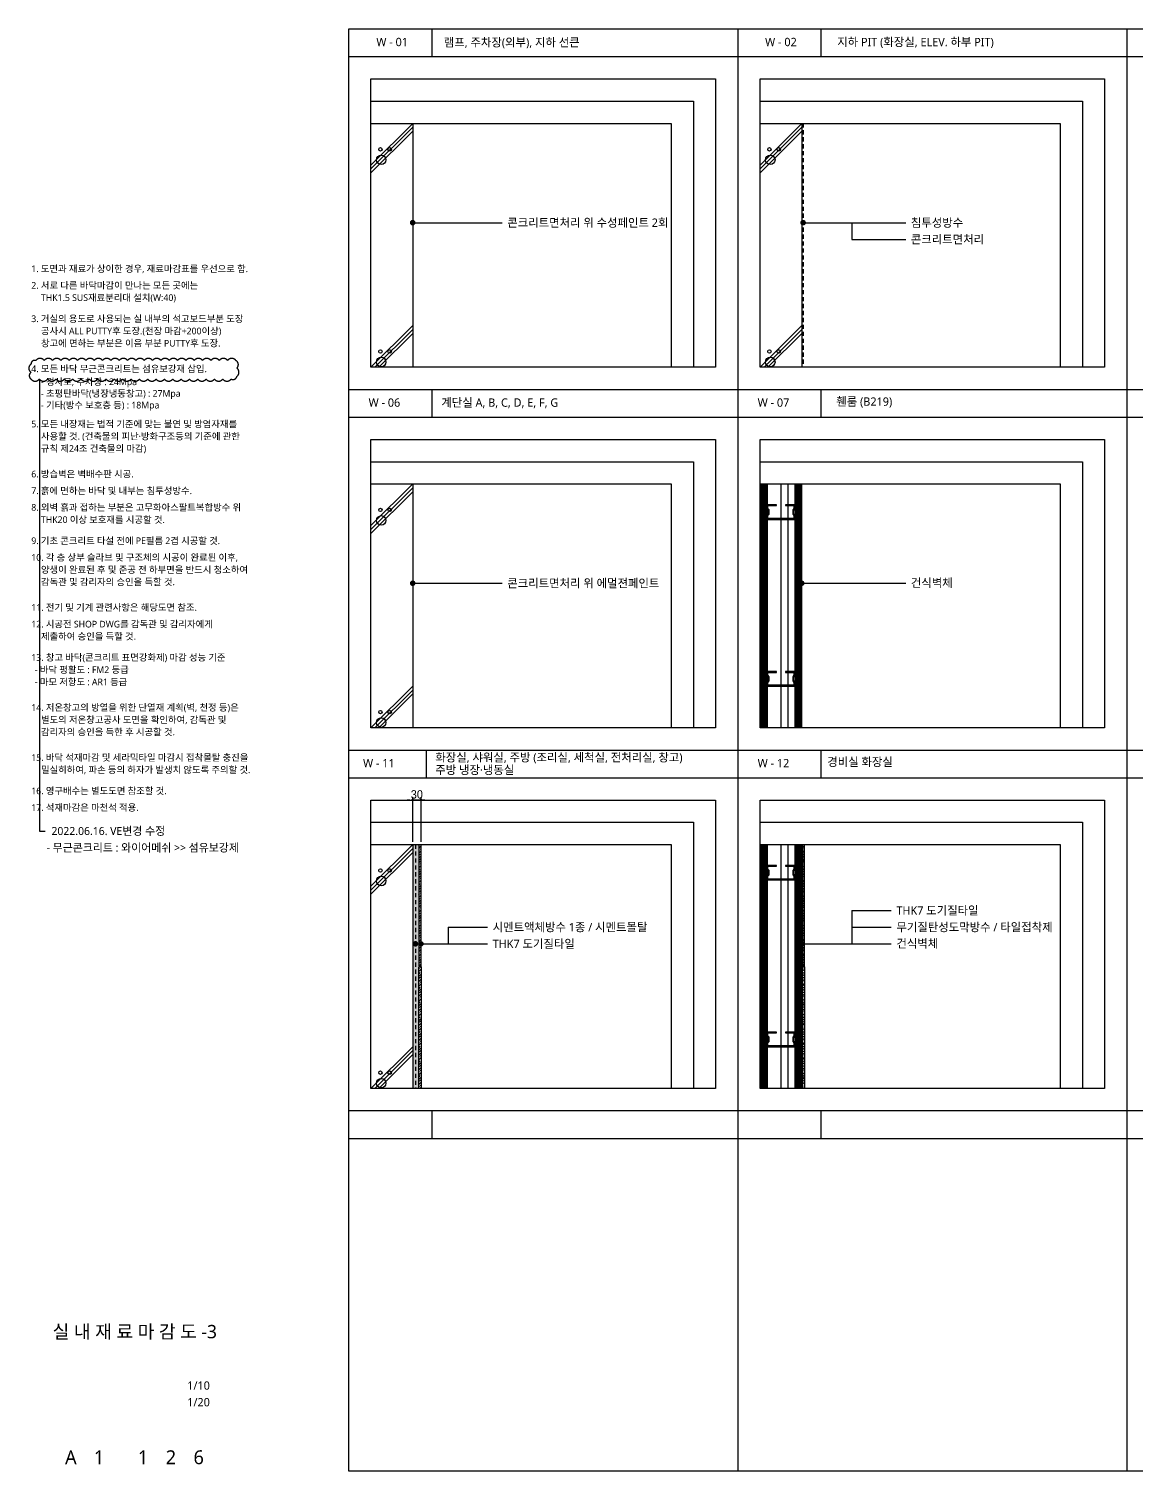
# Model space of a CAD drawing. Header units: millimetres. Extents: x 14892468 to 15300900, y -3565850 to -3401345.
# Drawn here: x 15134246 to 15138230, y -3412705 to -3407515 of the extents above; entities that cross this region are included whole.
import ezdxf
from ezdxf.enums import TextEntityAlignment as Align

# ---------------------------------------------------------------- set-up
doc = ezdxf.new("R2010")
doc.units = ezdxf.units.MM
doc.header["$LTSCALE"] = 100
doc.header["$MEASUREMENT"] = 0
doc.header["$PDSIZE"] = -10
doc.linetypes.add('ACAD_ISO03W100', pattern=[30, 12, -18])
doc.linetypes.add('HID', pattern=[2.5, 1.5, -1])
doc.layers.get('0').update_dxf_attribs({"linetype": 'CONTINUOUS'})
doc.layers.get('Defpoints').update_dxf_attribs({"color": 171, "linetype": 'CONTINUOUS'})
for name, color, linetype in [('8HAT', 8, 'CONTINUOUS'), ('A-HAT', 5, 'CONTINUOUS'), ('CHART', 7, 'CONTINUOUS'), ('DIM', 7, 'CONTINUOUS'), ('FIN-5', 6, 'CONTINUOUS'), ('FIN-8', 8, 'CONTINUOUS'), ('HAT', 253, 'CONTINUOUS'), ('HAT-252', 252, 'CONTINUOUS'), ('INS', 9, 'BATTING'), ('LED', 7, 'CONTINUOUS'), ('SEC-6', 5, 'CONTINUOUS'), ('TEXT(MIN)', 7, 'CONTINUOUS'), ('TEXT-TITLE', 6, 'CONTINUOUS'), ('TEXT-기입', 6, 'CONTINUOUS')]:
    doc.layers.add(name, color=color, linetype=linetype)
doc.layers.add('VE변경사항적용-20220616', color=10, linetype='CONTINUOUS', plot=False)
doc.styles.add('ARIAL', font='arial.ttf')
doc.styles.add('CGS', font='cgse', dxfattribs={"bigfont": 'cgs'})
doc.styles.add('나눔바른고딕', font='NanumBarunGothic.ttf')
doc.styles.add('돋움', font='')
doc.styles.get('돋움').set_extended_font_data('Dotum')
doc.linetypes.add('BATTING', pattern='A,0.0001,-0.1,[134,ltypeshp.shx,S=0.1,R=0,X=-0.1,Y=0],-0.2,[134,ltypeshp.shx,S=0.1,R=180,X=0.1,Y=0],-0.1', length=0.4001)
doc.dimstyles.new('CJA', dxfattribs={"dimscale": 50, "dimtxt": 3, "dimasz": 1.2, "dimexe": 2, "dimexo": 3, "dimgap": 1, "dimtad": 1, "dimdec": 0, "dimdsep": 46, "dimtxsty": 'ARIAL', "dimblk": 'CJDOT', "dimcen": 1, "dimclrd": 7, "dimclre": 7, "dimclrt": 3, "dimadec": 0, "dimazin": 0, "dimtfac": 1, "dimtdec": 0, "dimtix": 1, "dimtofl": 0, "dimtmove": 2, "dimatfit": 3, "dimldrblk": 'CJDOT', "dimfxl": 1, "dimtolj": 1, "dimlwd": -1, "dimlwe": -1, "dimarcsym": 0})
doc.dimstyles.new('NDIM 1200', dxfattribs={"dimscale": 500, "dimtxt": 3, "dimasz": 1, "dimexe": 2, "dimexo": 2, "dimgap": 1, "dimtad": 1, "dimdec": 0, "dimdsep": 46, "dimtxsty": 'CGS', "dimblk": 'DOT0', "dimcen": 1, "dimdle": 8, "dimclrd": 2, "dimclre": 2, "dimclrt": 2, "dimadec": 0, "dimazin": 0, "dimtfac": 1, "dimtdec": 0, "dimtix": 1, "dimtmove": 2, "dimatfit": 3, "dimldrblk": 'DOT0', "dimfxl": 1, "dimtolj": 1, "dimtzin": 0, "dimlwd": -1, "dimlwe": -1, "dimarcsym": 0})

# ---------------------------------------------------------------- blocks, each defined once
blk = doc.blocks.new('DOT0')
blk.add_line((-3, 0), (3, 0))
at = {"color": 6}
blk.add_circle((0, 0), 0.75, dxfattribs=at)
blk = doc.blocks.new('CJDOT')
blk.add_line((-1.33, 0), (1.33, 0))
at = {"const_width": 0.5}
blk.add_lwpolyline([(-0.25, 0, 1), (0.25, 0, 1)], format="xyb", close=True, dxfattribs=at)
blk = doc.blocks.new('*D36')
at = {"layer": 'Defpoints', "color": 0, "transparency": 16777216}
for p in [(15135626.9, -3410290.2), (15135626.9, -3410450.2), (15135656.9, -3410450.2)]:
    blk.add_point(p, dxfattribs=at)
at = {"layer": 'DIM', "color": 7, "transparency": 16777216}
for p, q in [((15135616.9, -3410290.2), (15135606.9, -3410290.2)), ((15135626.9, -3410440.2), (15135626.9, -3410280.2)), ((15135656.9, -3410290.2), (15135626.9, -3410290.2)), ((15135656.9, -3410440.2), (15135656.9, -3410280.2)), ((15135666.9, -3410290.2), (15135676.9, -3410290.2))]:
    blk.add_line(p, q, dxfattribs=at)
at = {"layer": 'DIM', "color": 7, "transparency": 16777216, "xscale": 10, "yscale": 10, "zscale": 10}
blk.add_blockref('CJDOT', (15135626.9, -3410290.2), dxfattribs=at)
at = {"layer": 'DIM', "color": 7, "transparency": 16777216, "xscale": 10, "yscale": 10, "zscale": 10, "rotation": 180}
blk.add_blockref('CJDOT', (15135656.9, -3410290.2), dxfattribs=at)
at = {"layer": 'DIM', "color": 3, "transparency": 16777216, "insert": (15135641.9, -3410270.1), "char_height": 30, "attachment_point": 5, "style": '돋움'}
blk.add_mtext('\\A1;30', dxfattribs=at)
blk = doc.blocks.new('gfdeafdsaf')
at = {"layer": 'TEXT(MIN)', "style": '나눔바른고딕'}
for s, p in [('1. 도면과 재료가 상이한 경우, 재료마감표를 우선으로 함.', (15502606, -2335323)), ('2. 서로 다른 바닥마감이 만나는 모든 곳에는', (15502606, -2338323)), ('THK1.5 SUS재료분리대 설치(W:40)', (15504346, -2340523)), ('3. 거실의 용도로 사용되는 실 내부의 석고보드부분 도장', (15502606, -2344323)), ('공사시 ALL PUTTY후 도장.(천장 마감+200이상)', (15504346, -2346523)), ('창고에 면하는 부분은 이음 부분 PUTTY후 도장.', (15504346, -2348723)), ('4. 모든 바닥 무근콘크리트는 섬유보강재 삽입.', (15502606, -2353323)), ('- 경사로, 주차장 : 24Mpa', (15504346, -2355666)), ('- 초평탄바닥(냉장냉동창고) : 27Mpa', (15504346, -2357766)), ('- 기타(방수 보호층 등) : 18Mpa', (15504346, -2359866)), ('5. 모든 내장재는 법적 기준에 맞는 불연 및 방염자재를', (15502606, -2363266)), ('사용할 것. (건축물의 피난·방화구조등의 기준에 관한', (15504346, -2365466)), ('규칙 제24조 건축물의 마감)', (15504346, -2367666)), ('6. 방습벽은 벽배수판 시공.', (15502606, -2372266)), ('7. 흙에 면하는 바닥 및 내부는 침투성방수.', (15502606, -2375266)), ('8. 외벽 흙과 접하는 부분은 고무화아스팔트복합방수 위', (15502606, -2378266)), ('THK20 이상 보호재를 시공할 것.', (15504346, -2380466)), ('9. 기초 콘크리트 타설 전에 PE필름 2겹 시공할 것.', (15502606, -2384266)), ('10. 각 층 상부 슬라브 및 구조체의 시공이 완료된 이후,', (15502606, -2387266)), ('양생이 완료된 후 및 준공 전 하부면을 반드시 청소하여', (15504346, -2389466)), ('감독관 및 감리자의 승인을 득할 것.', (15504346, -2391666)), ('11. 전기 및 기계 관련사항은 해당도면 참조.', (15502606, -2396266)), ('12. 시공전 SHOP DWG를 감독관 및 감리자에게', (15502606, -2399266)), ('제출하여 승인을 득할 것.', (15504346, -2401466)), ('13. 창고 바닥(콘크리트 표면강화제) 마감 성능 기준', (15502606, -2405266)), ('- 바닥 평활도 : FM2 등급', (15503239, -2407466)), ('- 마모 저항도 : AR1 등급', (15503239, -2409666)), ('14. 저온창고의 방열을 위한 단열재 계획(벽, 천정 등)은', (15502606, -2414266)), ('별도의 저온창고공사 도면을 확인하여, 감독관 및 ', (15504346, -2416466)), ('감리자의 승인을 득한 후 시공할 것.', (15504346, -2418666)), ('15. 바닥 석재마감 및 세라믹타일 마감시 접착몰탈 충진을', (15502606, -2423266)), ('밀실히하여, 파손 등의 하자가 발생치 않도록 주의할 것.', (15504346, -2425466)), ('16. 영구배수는 별도도면 참조할 것.', (15502606, -2429266)), ('17. 석재마감은 마천석 적용.', (15502606, -2432266))]:
    blk.add_text(s, height=1200, dxfattribs=at).set_placement(p, align=Align.MIDDLE_LEFT)

msp = doc.modelspace()

# ---------------------------------------------------------------- hatches: boundary and pattern name
at = {"layer": 'A-HAT'}
h = msp.add_hatch(dxfattribs=at)
h.set_pattern_fill('ANSI33', color=256, scale=50, style=0)
h.set_pattern_definition([(45, (15117799.677, -3373529.417), (-8.8388348, 8.8388348), []), (45, (15117808.516, -3373529.417), (-8.8388348, 8.8388348), [6.25, -3.125])])
h.paths.add_polyline_path([(15135649.4, -3410450.2), (15135649.4, -3410887.4), (15135656.9, -3410887.4), (15135656.9, -3410450.2)])
h = msp.add_hatch(dxfattribs=at)
h.set_pattern_fill('ANSI33', color=256, scale=50, style=0)
h.set_pattern_definition([(45, (15119179.677, -3373529.417), (-8.8388348, 8.8388348), []), (45, (15119188.516, -3373529.417), (-8.8388348, 8.8388348), [6.25, -3.125])])
h.paths.add_polyline_path([(15137029.4, -3410450.2), (15137029.4, -3410887.4), (15137036.9, -3410887.4), (15137036.9, -3410450.2)])
h = msp.add_hatch(dxfattribs=at)
h.set_pattern_fill('ANSI33', color=256, scale=50, style=0)
h.set_pattern_definition([(45, (15117799.677, -3373849.417), (-8.8388348, 8.8388348), []), (45, (15117808.516, -3373849.417), (-8.8388348, 8.8388348), [6.25, -3.125])])
h.paths.add_polyline_path([(15135649.4, -3410890.4), (15135649.4, -3411327.7), (15135656.9, -3411327.7), (15135656.9, -3410890.4)])
h = msp.add_hatch(dxfattribs=at)
h.set_pattern_fill('ANSI33', color=256, scale=50, style=0)
h.set_pattern_definition([(45, (15119179.677, -3373849.417), (-8.8388348, 8.8388348), []), (45, (15119188.516, -3373849.417), (-8.8388348, 8.8388348), [6.25, -3.125])])
h.paths.add_polyline_path([(15137029.4, -3410890.4), (15137029.4, -3411327.7), (15137036.9, -3411327.7), (15137036.9, -3410890.4)])
at = {"layer": 'HAT'}
h = msp.add_hatch(dxfattribs=at)
h.set_pattern_fill('AR-SAND', color=256, scale=10)
h.set_pattern_definition([(37.5, (-17998.956, 362018.366), (-0.629933581, 19.26823769), [0, -15.2, 0, -17, 0, -16.25]), (7.5, (-17998.956, 362018.366), (17.697767053, 28.221460652), [0, -8.2, 0, -13.7, 0, -5.25]), (327.5, (-18011.256, 362018.366), (31.141418618, 0.056590535), [0, -5, 0, -18, 0, -23.5]), (317.5, (-18011.256, 362018.366), (30.061266046, 8.77675565), [0, -2.5, 0, -11.8, 0, -13.5])])
h.paths.add_polyline_path([(15135626.9, -3411327.7), (15135649.4, -3411327.7), (15135649.4, -3410450.2), (15135626.9, -3410450.2)])
at = {"layer": 'LED'}
h = msp.add_hatch(color=256, dxfattribs=at)
h.dxf.hatch_style = 1
edge = h.paths.add_edge_path()
edge.add_arc((15135656.9, -3410807.6), 9.72, 180, 540, ccw=False)

# ---------------------------------------------------------------- linework, layer by layer
at = {"ltscale": 0.1}
for p, q in [((15137207.6, -3410687.6), (15137207.6, -3410807.6)), ((15137207.6, -3410687.6), (15137349, -3410687.6)), ((15135754.8, -3410747.6), (15135896.2, -3410747.6)), ((15135754.8, -3410747.6), (15135754.8, -3410807.6)), ((15137207.6, -3410747.6), (15137349, -3410747.6))]:
    msp.add_line(p, q, dxfattribs=at)
at = {"color": 2, "ltscale": 0.1}
for points in [[(15135626.9, -3407855.2), (15135626.9, -3408732.7)], [(15137026.9, -3407855.2), (15137026.9, -3408732.7)], [(15135626.9, -3409152.7), (15135626.9, -3410030.2)], [(15135626.9, -3410450.2), (15135626.9, -3411327.7)]]:
    msp.add_lwpolyline(points, dxfattribs=at)
at = {"layer": '8HAT'}
for p, q in [((15135476.9, -3408005.2), (15135626.9, -3407855.2)), ((15136876.9, -3408005.2), (15137026.9, -3407855.2)), ((15135476.9, -3408019.3), (15135626.9, -3407869.3)), ((15135476.9, -3408033.4), (15135626.9, -3407883.4)), ((15136876.9, -3408019.3), (15137026.9, -3407869.3)), ((15136876.9, -3408033.4), (15137026.9, -3407883.4)), ((15135476.9, -3408732.7), (15135626.9, -3408582.7)), ((15136876.9, -3408732.7), (15137026.9, -3408582.7)), ((15135491.1, -3408732.7), (15135626.9, -3408596.8)), ((15135505.2, -3408732.7), (15135626.9, -3408610.9)), ((15136891.1, -3408732.7), (15137026.9, -3408596.8)), ((15136905.2, -3408732.7), (15137026.9, -3408610.9)), ((15135476.9, -3409302.7), (15135626.9, -3409152.7)), ((15135476.9, -3409316.8), (15135626.9, -3409166.8)), ((15135476.9, -3409330.9), (15135626.9, -3409180.9)), ((15135476.9, -3410030.2), (15135626.9, -3409880.2)), ((15135491.1, -3410030.2), (15135626.9, -3409894.3)), ((15135505.2, -3410030.2), (15135626.9, -3409908.4)), ((15135476.9, -3410600.2), (15135626.9, -3410450.2)), ((15135476.9, -3410614.3), (15135626.9, -3410464.3)), ((15135476.9, -3410628.4), (15135626.9, -3410478.4)), ((15135476.9, -3411327.7), (15135626.9, -3411177.7)), ((15135491.1, -3411327.7), (15135626.9, -3411191.8)), ((15135505.2, -3411327.7), (15135626.9, -3411205.9))]:
    msp.add_line(p, q, dxfattribs=at)
for centre, radius in [((15135510.7, -3407948.8), 6.15), ((15135544.1, -3407948.8), 6.15), ((15136910.7, -3407948.8), 6.15), ((15136944.1, -3407948.8), 6.15), ((15135513.7, -3407986.5, 0), 17.1), ((15136913.7, -3407986.5, 0), 17.1), ((15135510.7, -3408676.3), 6.15), ((15135544.1, -3408676.3), 6.15), ((15136910.7, -3408676.3), 6.15), ((15136944.1, -3408676.3), 6.15), ((15135513.7, -3408714, 0), 17.1), ((15136913.7, -3408714, 0), 17.1), ((15135510.7, -3409246.3), 6.15), ((15135544.1, -3409246.3), 6.15), ((15135513.7, -3409284, 0), 17.1), ((15135510.7, -3409973.8), 6.15), ((15135544.1, -3409973.8), 6.15), ((15135513.7, -3410011.5, 0), 17.1), ((15135510.7, -3410543.8), 6.15), ((15135544.1, -3410543.8), 6.15), ((15135513.7, -3410581.5, 0), 17.1), ((15135510.7, -3411271.3), 6.15), ((15135544.1, -3411271.3), 6.15), ((15135513.7, -3411309, 0), 17.1)]:
    msp.add_circle(centre, radius, dxfattribs=at)
at = {"layer": 'CHART', "ltscale": 5}
for p, q in [((15135696.9, -3407615.2), (15135696.9, -3407515.2)), ((15136796.9, -3407515.2), (15136796.9, -3412705.2)), ((15137096.9, -3407615.2), (15137096.9, -3407515.2)), ((15138196.9, -3407515.2), (15138196.9, -3412705.2)), ((15135396.9, -3407615.2), (15142396.9, -3407615.2)), ((15135396.9, -3408812.7), (15142396.9, -3408812.7)), ((15135696.9, -3408912.7), (15135696.9, -3408812.7)), ((15137096.9, -3408912.7), (15137096.9, -3408812.7)), ((15135396.9, -3408912.7), (15142396.9, -3408912.7)), ((15135396.9, -3410110.2), (15142396.9, -3410110.2)), ((15135676.9, -3410210.2), (15135676.9, -3410110.2)), ((15137096.9, -3410210.2), (15137096.9, -3410110.2)), ((15135396.9, -3410210.2), (15142396.9, -3410210.2)), ((15135396.9, -3411407.7), (15142396.9, -3411407.7)), ((15135696.9, -3411507.7), (15135696.9, -3411407.7)), ((15137096.9, -3411507.7), (15137096.9, -3411407.7)), ((15135396.9, -3411507.7), (15142396.9, -3411507.7))]:
    msp.add_line(p, q, dxfattribs=at)
msp.add_lwpolyline([(15142396.9, -3412705.2), (15135396.9, -3412705.2), (15135396.9, -3407515.2), (15142396.9, -3407515.2)], close=True, dxfattribs=at)
at = {"layer": 'Defpoints'}
for points in [[(15135476.9, -3407695.2), (15136716.9, -3407695.2), (15136716.9, -3408732.7), (15135476.9, -3408732.7)], [(15136876.9, -3407695.2), (15138116.9, -3407695.2), (15138116.9, -3408732.7), (15136876.9, -3408732.7)], [(15135476.9, -3407775.2), (15136636.9, -3407775.2), (15136636.9, -3408732.7), (15135476.9, -3408732.7)], [(15136876.9, -3407775.2), (15138036.9, -3407775.2), (15138036.9, -3408732.7), (15136876.9, -3408732.7)], [(15135476.9, -3407855.2), (15136556.9, -3407855.2), (15136556.9, -3408732.7), (15135476.9, -3408732.7)], [(15136876.9, -3407855.2), (15137956.9, -3407855.2), (15137956.9, -3408732.7), (15136876.9, -3408732.7)], [(15135476.9, -3408992.7), (15136716.9, -3408992.7), (15136716.9, -3410030.2), (15135476.9, -3410030.2)], [(15136876.9, -3408992.7), (15138116.9, -3408992.7), (15138116.9, -3410030.2), (15136876.9, -3410030.2)], [(15135476.9, -3409072.7), (15136636.9, -3409072.7), (15136636.9, -3410030.2), (15135476.9, -3410030.2)], [(15136876.9, -3409072.7), (15138036.9, -3409072.7), (15138036.9, -3410030.2), (15136876.9, -3410030.2)], [(15135476.9, -3409152.7), (15136556.9, -3409152.7), (15136556.9, -3410030.2), (15135476.9, -3410030.2)], [(15136876.9, -3409152.7), (15137956.9, -3409152.7), (15137956.9, -3410030.2), (15136876.9, -3410030.2)], [(15135476.9, -3410290.2), (15136716.9, -3410290.2), (15136716.9, -3411327.7), (15135476.9, -3411327.7)], [(15136876.9, -3410290.2), (15138116.9, -3410290.2), (15138116.9, -3411327.7), (15136876.9, -3411327.7)], [(15135476.9, -3410370.2), (15136636.9, -3410370.2), (15136636.9, -3411327.7), (15135476.9, -3411327.7)], [(15136876.9, -3410370.2), (15138036.9, -3410370.2), (15138036.9, -3411327.7), (15136876.9, -3411327.7)], [(15135476.9, -3410450.2), (15136556.9, -3410450.2), (15136556.9, -3411327.7), (15135476.9, -3411327.7)], [(15136876.9, -3410450.2), (15137956.9, -3410450.2), (15137956.9, -3411327.7), (15136876.9, -3411327.7)]]:
    msp.add_lwpolyline(points, close=True, dxfattribs=at)
at = {"layer": 'FIN-5'}
for p, q in [((15135655.9, -3410887.4), (15135655.9, -3410890.4)), ((15137035.9, -3410887.4), (15137035.9, -3410890.4))]:
    msp.add_line(p, q, dxfattribs=at)
for points in [[(15136876.9, -3410030.2), (15136876.9, -3409152.7)], [(15136901.9, -3409152.7), (15136901.9, -3410030.2)], [(15137001.9, -3409152.7), (15137001.9, -3410030.2)], [(15137026.9, -3410030.2), (15137026.9, -3409152.7)], [(15135649.4, -3410450.2), (15135649.4, -3410887.4), (15135656.9, -3410887.4), (15135656.9, -3410450.2)], [(15136876.9, -3411327.7), (15136876.9, -3410450.2)], [(15136901.9, -3410450.2), (15136901.9, -3411327.7)], [(15137001.9, -3410450.2), (15137001.9, -3411327.7)], [(15137026.9, -3411327.7), (15137026.9, -3410450.2)], [(15137029.4, -3410450.2), (15137029.4, -3410887.4), (15137036.9, -3410887.4), (15137036.9, -3410450.2)], [(15135649.4, -3411327.7), (15135649.4, -3410890.4), (15135656.9, -3410890.4), (15135656.9, -3411327.7)], [(15137029.4, -3411327.7), (15137029.4, -3410890.4), (15137036.9, -3410890.4), (15137036.9, -3411327.7)]]:
    msp.add_lwpolyline(points, dxfattribs=at)
at = {"layer": 'FIN-8'}
for p, q in [((15136878.9, -3410030.2), (15136878.9, -3409152.7)), ((15136880.9, -3410030.2), (15136880.9, -3409152.7)), ((15136883.2, -3410030.2), (15136883.2, -3409152.7)), ((15136885.4, -3410030.2), (15136885.4, -3409152.7)), ((15136887.4, -3410030.2), (15136887.4, -3409152.7)), ((15136891.4, -3410030.2), (15136891.4, -3409152.7)), ((15136893.4, -3410030.2), (15136893.4, -3409152.7)), ((15136895.7, -3410030.2), (15136895.7, -3409152.7)), ((15136897.9, -3410030.2), (15136897.9, -3409152.7)), ((15136899.9, -3410030.2), (15136899.9, -3409152.7)), ((15137003.9, -3410030.2), (15137003.9, -3409152.7)), ((15137005.9, -3410030.2), (15137005.9, -3409152.7)), ((15137008.2, -3410030.2), (15137008.2, -3409152.7)), ((15137010.4, -3410030.2), (15137010.4, -3409152.7)), ((15137012.4, -3410030.2), (15137012.4, -3409152.7)), ((15137016.4, -3410030.2), (15137016.4, -3409152.7)), ((15137018.4, -3410030.2), (15137018.4, -3409152.7)), ((15137020.7, -3410030.2), (15137020.7, -3409152.7)), ((15137022.9, -3410030.2), (15137022.9, -3409152.7)), ((15137024.9, -3410030.2), (15137024.9, -3409152.7)), ((15136878.9, -3411327.7), (15136878.9, -3410450.2)), ((15136880.9, -3411327.7), (15136880.9, -3410450.2)), ((15136883.2, -3411327.7), (15136883.2, -3410450.2)), ((15136885.4, -3411327.7), (15136885.4, -3410450.2)), ((15136887.4, -3411327.7), (15136887.4, -3410450.2)), ((15136891.4, -3411327.7), (15136891.4, -3410450.2)), ((15136893.4, -3411327.7), (15136893.4, -3410450.2)), ((15136895.7, -3411327.7), (15136895.7, -3410450.2)), ((15136897.9, -3411327.7), (15136897.9, -3410450.2)), ((15136899.9, -3411327.7), (15136899.9, -3410450.2)), ((15137003.9, -3411327.7), (15137003.9, -3410450.2)), ((15137005.9, -3411327.7), (15137005.9, -3410450.2)), ((15137008.2, -3411327.7), (15137008.2, -3410450.2)), ((15137010.4, -3411327.7), (15137010.4, -3410450.2)), ((15137012.4, -3411327.7), (15137012.4, -3410450.2)), ((15137016.4, -3411327.7), (15137016.4, -3410450.2)), ((15137018.4, -3411327.7), (15137018.4, -3410450.2)), ((15137020.7, -3411327.7), (15137020.7, -3410450.2)), ((15137022.9, -3411327.7), (15137022.9, -3410450.2)), ((15137024.9, -3411327.7), (15137024.9, -3410450.2))]:
    msp.add_line(p, q, dxfattribs=at)
at = {"layer": 'HAT-252', "linetype": 'HID', "ltscale": 0.1}
for points in [[(15137031.9, -3407855.2), (15137031.9, -3408732.7)], [(15135636.9, -3410450.2), (15135636.9, -3411327.7)], [(15137028.2, -3410450.2), (15137028.2, -3411327.7)]]:
    msp.add_lwpolyline(points, dxfattribs=at)
at = {"layer": 'INS', "linetype": 'Continuous', "ltscale": 0.6}
for points in [[(15136951.9, -3409152.7), (15136951.9, -3410030.2)], [(15136951.9, -3410450.2), (15136951.9, -3411327.7)]]:
    msp.add_lwpolyline(points, dxfattribs=at)
at = {"layer": 'INS', "ltscale": 0.6}
for points in [[(15136976.9, -3409152.7), (15136976.9, -3410030.2)], [(15136976.9, -3410450.2), (15136976.9, -3411327.7)]]:
    msp.add_lwpolyline(points, dxfattribs=at)
at = {"layer": 'LED', "ltscale": 10000}
for p, q in [((15137207.6, -3408212.6), (15137207.6, -3408272.6)), ((15137207.6, -3408272.6), (15137400.9, -3408272.6))]:
    msp.add_line(p, q, dxfattribs=at)
at = {"layer": 'SEC-6'}
for p, q in [((15136889.4, -3410030.2), (15136889.4, -3409152.7)), ((15137014.4, -3410030.2), (15137014.4, -3409152.7)), ((15136889.4, -3411327.7), (15136889.4, -3410450.2)), ((15137014.4, -3411327.7), (15137014.4, -3410450.2))]:
    msp.add_line(p, q, dxfattribs=at)
for points in [[(15136998.9, -3409266.8), (15136998.9, -3409277.2), (15136904.9, -3409277.2), (15136904.9, -3409266.8), (15136909.4, -3409261.4), (15136909.4, -3409246.4), (15136904.9, -3409241), (15136904.9, -3409230.7), (15136935.9, -3409230.7), (15136935.9, -3409227.7), (15136901.9, -3409227.7), (15136901.9, -3409242.6), (15136906.4, -3409247.9), (15136906.4, -3409259.9), (15136901.9, -3409265.2), (15136901.9, -3409280.2), (15137001.9, -3409280.2), (15137001.9, -3409265.2), (15136997.4, -3409259.9), (15136997.4, -3409247.9), (15137001.9, -3409242.6), (15137001.9, -3409227.7), (15136967.9, -3409227.7), (15136967.9, -3409230.7), (15136998.9, -3409230.7), (15136998.9, -3409241), (15136994.4, -3409246.4), (15136994.4, -3409261.4)], [(15136998.9, -3409866.8), (15136998.9, -3409877.2), (15136904.9, -3409877.2), (15136904.9, -3409866.8), (15136909.4, -3409861.4), (15136909.4, -3409846.4), (15136904.9, -3409841), (15136904.9, -3409830.7), (15136935.9, -3409830.7), (15136935.9, -3409827.7), (15136901.9, -3409827.7), (15136901.9, -3409842.6), (15136906.4, -3409847.9), (15136906.4, -3409859.9), (15136901.9, -3409865.2), (15136901.9, -3409880.2), (15137001.9, -3409880.2), (15137001.9, -3409865.2), (15136997.4, -3409859.9), (15136997.4, -3409847.9), (15137001.9, -3409842.6), (15137001.9, -3409827.7), (15136967.9, -3409827.7), (15136967.9, -3409830.7), (15136998.9, -3409830.7), (15136998.9, -3409841), (15136994.4, -3409846.4), (15136994.4, -3409861.4)], [(15136998.9, -3410564.3), (15136998.9, -3410574.7), (15136904.9, -3410574.7), (15136904.9, -3410564.3), (15136909.4, -3410558.9), (15136909.4, -3410543.9), (15136904.9, -3410538.5), (15136904.9, -3410528.2), (15136935.9, -3410528.2), (15136935.9, -3410525.2), (15136901.9, -3410525.2), (15136901.9, -3410540.1), (15136906.4, -3410545.4), (15136906.4, -3410557.4), (15136901.9, -3410562.7), (15136901.9, -3410577.7), (15137001.9, -3410577.7), (15137001.9, -3410562.7), (15136997.4, -3410557.4), (15136997.4, -3410545.4), (15137001.9, -3410540.1), (15137001.9, -3410525.2), (15136967.9, -3410525.2), (15136967.9, -3410528.2), (15136998.9, -3410528.2), (15136998.9, -3410538.5), (15136994.4, -3410543.9), (15136994.4, -3410558.9)], [(15136998.9, -3411164.3), (15136998.9, -3411174.7), (15136904.9, -3411174.7), (15136904.9, -3411164.3), (15136909.4, -3411158.9), (15136909.4, -3411143.9), (15136904.9, -3411138.5), (15136904.9, -3411128.2), (15136935.9, -3411128.2), (15136935.9, -3411125.2), (15136901.9, -3411125.2), (15136901.9, -3411140.1), (15136906.4, -3411145.4), (15136906.4, -3411157.4), (15136901.9, -3411162.7), (15136901.9, -3411177.7), (15137001.9, -3411177.7), (15137001.9, -3411162.7), (15136997.4, -3411157.4), (15136997.4, -3411145.4), (15137001.9, -3411140.1), (15137001.9, -3411125.2), (15136967.9, -3411125.2), (15136967.9, -3411128.2), (15136998.9, -3411128.2), (15136998.9, -3411138.5), (15136994.4, -3411143.9), (15136994.4, -3411158.9)]]:
    msp.add_lwpolyline(points, close=True, dxfattribs=at)
at = {"layer": 'VE변경사항적용-20220616', "linetype": 'ACAD_ISO03W100'}
msp.add_lwpolyline([(15134253.5, -3408775.3, 0.520567), (15134283.5, -3408775.3, 0.520567), (15134313.5, -3408775.3, 0.520567), (15134343.5, -3408775.3, 0.520567), (15134373.5, -3408775.3, 0.520567), (15134403.5, -3408775.3, 0.520567), (15134433.5, -3408775.3, 0.520567), (15134463.5, -3408775.3, 0.520567), (15134493.5, -3408775.3, 0.520567), (15134523.5, -3408775.3, 0.520567), (15134553.5, -3408775.3, 0.520567), (15134583.5, -3408775.3, 0.520567), (15134613.5, -3408775.3, 0.520567), (15134643.5, -3408775.3, 0.520567), (15134673.5, -3408775.3, 0.520567), (15134703.5, -3408775.3, 0.520567), (15134733.5, -3408775.3, 0.520567), (15134763.5, -3408775.3, 0.520567), (15134793.5, -3408775.3, 0.520567), (15134823.5, -3408775.3, 0.520567), (15134853.5, -3408775.3, 0.520567), (15134883.5, -3408775.3, 0.520567), (15134913.5, -3408775.3, 0.520567), (15134943.5, -3408775.3, 0.520567), (15134973.5, -3408775.3, 0.520567), (15134994, -3408765.8, 0.520567), (15134994, -3408735.8, 0.520567), (15134991, -3408708.8, 0.520567), (15134961, -3408708.8, 0.520567), (15134931, -3408708.8, 0.520567), (15134901, -3408708.8, 0.520567), (15134871, -3408708.8, 0.520567), (15134841, -3408708.8, 0.520567), (15134811, -3408708.8, 0.520567), (15134781, -3408708.8, 0.520567), (15134751, -3408708.8, 0.520567), (15134721, -3408708.8, 0.520567), (15134691, -3408708.8, 0.520567), (15134661, -3408708.8, 0.520567), (15134631, -3408708.8, 0.520567), (15134601, -3408708.8, 0.520567), (15134571, -3408708.8, 0.520567), (15134541, -3408708.8, 0.520567), (15134511, -3408708.8, 0.520567), (15134481, -3408708.8, 0.520567), (15134451, -3408708.8, 0.520567), (15134421, -3408708.8, 0.520567), (15134391, -3408708.8, 0.520567), (15134361, -3408708.8, 0.520567), (15134331, -3408708.8, 0.520567), (15134301, -3408708.8, 0.520567), (15134271, -3408708.8, 0.520567), (15134253.5, -3408721.3, 0.520567), (15134253.5, -3408751.3, 0.520567)], format="xyb", close=True, dxfattribs=at)
at = {"layer": 'VE변경사항적용-20220616'}
msp.add_lwpolyline([(15134283.5, -3408775.3), (15134283.5, -3410402.6), (15134304.9, -3410402.6)], dxfattribs=at)

# ---------------------------------------------------------------- block references
at = {"xscale": 0.01999999999999955, "yscale": 0.01999999999999955, "zscale": 0.01999999999999955}
msp.add_blockref('gfdeafdsaf', (14824202.4, -3361671.9), dxfattribs=at)

# ---------------------------------------------------------------- texts
at = {"layer": 'TEXT(MIN)', "style": '나눔바른고딕'}
for s, p in [('콘크리트면처리 위 수성페인트 2회', (15135967.3, -3408227.7)), ('침투성방수', (15137419.5, -3408227.7)), ('콘크리트면처리 ', (15137419.5, -3408287.7)), ('콘크리트면처리 위 에멀젼페인트', (15135967.3, -3409525.2)), ('건식벽체', (15137419.5, -3409523.9)), ('THK7 도기질타일', (15137367.6, -3410702.7)), ('시멘트액체방수 1종 / 시멘트몰탈', (15135914.8, -3410762.7)), ('무기질탄성도막방수 / 타일접착제', (15137367.6, -3410762.7)), ('THK7 도기질타일', (15135914.8, -3410822.7)), ('건식벽체', (15137367.6, -3410821.4))]:
    msp.add_text(s, height=30, dxfattribs=at).set_placement(p)
at = {"layer": 'TEXT-TITLE', "style": '나눔바른고딕'}
msp.add_text('실 내 재 료 마 감 도 -3', height=48, dxfattribs=at).set_placement((15134626.9, -3412227), align=Align.CENTER)
at = {"layer": 'TEXT-기입', "style": '나눔바른고딕'}
for s, p in [('램프, 주차장(외부), 지하 선큰', (15135738.9, -3407578.9)), ('지하 PIT (화장실, ELEV. 하부 PIT)', (15137154.6, -3407577.5)), ('W - 01', (15135496.1, -3407577.5)), ('W - 02', (15136895.1, -3407577.5)), ('계단실 A, B, C, D, E, F, G', (15135729.9, -3408875)), ('휀룸 (B219)', (15137151.2, -3408871.4)), ('W - 06', (15135468.3, -3408875)), ('W - 07', (15136868.3, -3408875)), ('화장실, 샤워실, 주방 (조리실, 세척실, 전처리실, 창고)', (15135708.3, -3410151.8)), ('경비실 화장실', (15137118.7, -3410168.2)), ('W - 11', (15135448.3, -3410172.5)), ('주방 냉장·냉동실', (15135708.3, -3410196.9)), ('W - 12', (15136868.3, -3410172.5))]:
    msp.add_text(s, height=30, dxfattribs=at).set_placement(p)
for s, p in [('1/10', (15134815.6, -3412421.1)), ('1/20', (15134815.6, -3412481.1))]:
    msp.add_text(s, height=30, dxfattribs=at).set_placement(p, align=Align.BOTTOM_LEFT)
for s, p in [('A', (15134396.9, -3412655.2)), ('1', (15134498.5, -3412655.2)), ('1', (15134656.9, -3412655.2)), ('2', (15134756.9, -3412655.2)), ('6', (15134856.9, -3412655.2))]:
    msp.add_text(s, height=50, dxfattribs=at).set_placement(p, align=Align.MIDDLE_CENTER)
at = {"layer": 'VE변경사항적용-20220616', "linetype": 'ACAD_ISO03W100', "style": '나눔바른고딕'}
for s, p in [('2022.06.16. VE변경 수정', (15134531.6, -3410401.7)), ('- 무근콘크리트 : 와이어메쉬 >> 섬유보강제', (15134655.5, -3410461.7))]:
    msp.add_text(s, height=28.8, dxfattribs=at).set_placement(p, align=Align.MIDDLE_CENTER)

# ---------------------------------------------------------------- dimensions: what is measured, and where the dimension line sits
at = {"layer": 'DIM'}
dim = msp.add_linear_dim(base=(15135626.9, -3410290.2), p1=(15135656.9, -3410450.2), p2=(15135626.9, -3410450.2), angle=180, dimstyle='CJA', override={"dimscale": 10, "dimasz": 1, "dimexe": 1, "dimexo": 1, "dimgap": 0.5, "dimtxsty": '돋움', "dimtofl": 1}, dxfattribs=at)
dim.commit()
dim.dimension.update_dxf_attribs({"geometry": '*D36', "text_midpoint": (15135641.9, -3410270.1)})

# ---------------------------------------------------------------- leaders
at = {"layer": 'LED', "ltscale": 10000}
for points in [[(15135626.9, -3408212.6), (15135807.6, -3408212.6), (15135948.7, -3408212.6)], [(15137031.9, -3408212.6), (15137207.6, -3408212.6), (15137400.9, -3408212.6)], [(15135626.9, -3409510.1), (15135807.6, -3409510.1), (15135948.7, -3409510.1)], [(15137026.9, -3409510.1), (15137207.6, -3409510.1), (15137400.9, -3409510.1)], [(15135636.9, -3410807.6), (15135754.8, -3410807.6), (15135896.2, -3410807.6)], [(15137026.9, -3410807.6), (15137207.6, -3410807.6), (15137349, -3410807.6)]]:
    msp.add_leader(points, dimstyle='NDIM 1200', override={"dimscale": 20, "dimtad": 0, "dimclrd": 256, "dimldrblk": 'Dot'}, dxfattribs=at)

doc.saveas('drawing.dxf')
